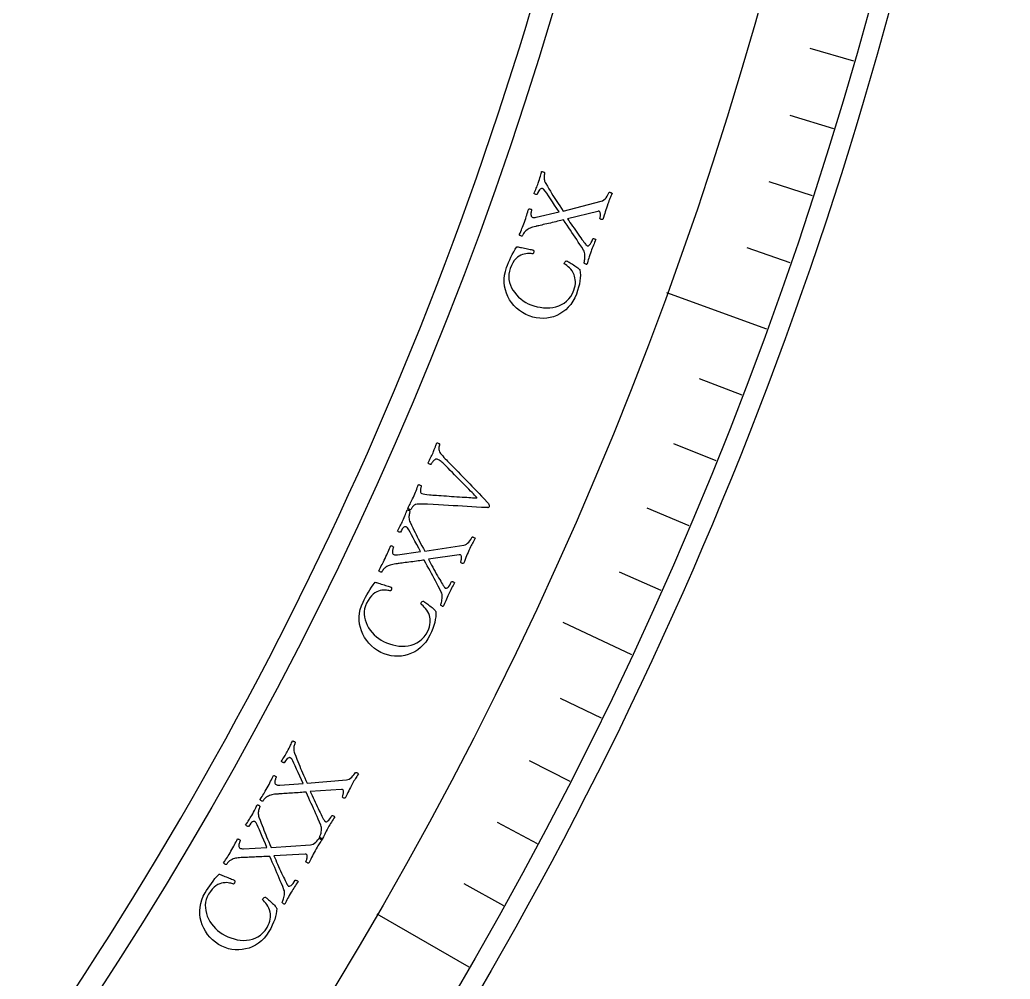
# Model space of a CAD drawing. Header units: millimetres. Extents: x -76 to 76, y -76 to 98.
# Drawn here: x 57.07 to 75.61, y -38.03 to -20.07 of the extents above; entities that cross this region are included whole.
import ezdxf

# ---------------------------------------------------------------- set-up
doc = ezdxf.new("R2010")
doc.units = ezdxf.units.MM
for name, color, linetype in [('CUT_INNER', 6, 'Continuous'), ('CUT_OUTER', 1, 'Continuous'), ('ENGRAVE', 7, 'Continuous'), ('ENGRAVE_FINE', 8, 'Continuous'), ('TEXT', 5, 'Continuous')]:
    doc.layers.add(name, color=color, linetype=linetype)

msp = doc.modelspace()

# ---------------------------------------------------------------- linework, layer by layer
at = {"layer": 'CUT_INNER'}
msp.add_lwpolyline([(58.0564, -38.2788), (58.2901, -37.9219), (58.5217, -37.5635), (58.7511, -37.2037), (58.9783, -36.8425), (59.2032, -36.48), (59.426, -36.116), (59.6464, -35.7507), (59.8647, -35.384), (60.0807, -35.0161), (60.2944, -34.6468), (60.5058, -34.2761), (60.715, -33.9042), (60.9219, -33.5311), (61.1265, -33.1566), (61.3288, -32.7809), (61.5288, -32.404), (61.7265, -32.0259), (61.9218, -31.6465), (62.1148, -31.266), (62.3055, -30.8843), (62.4938, -30.5014), (62.6798, -30.1173), (62.8634, -29.7322), (63.0447, -29.3459), (63.2235, -28.9585), (63.4, -28.57), (63.5741, -28.1805), (63.7459, -27.7899), (63.9152, -27.3982), (64.0821, -27.0055), (64.2466, -26.6118), (64.4087, -26.2171), (64.5683, -25.8214), (64.7255, -25.4247), (64.8803, -25.0271), (65.0327, -24.6285), (65.1826, -24.229), (65.33, -23.8286), (65.475, -23.4273), (65.6175, -23.0251), (65.7575, -22.6221), (65.8951, -22.2182), (66.0302, -21.8134), (66.1628, -21.4079), (66.2929, -21.0015), (66.4205, -20.5943), (66.5456, -20.1864), (66.6682, -19.7777)], dxfattribs=at)
at = {"layer": 'CUT_OUTER'}
msp.add_lwpolyline([(73.37, -19.8204), (73.247, -20.2702), (73.1212, -20.7192), (72.9927, -21.1675), (72.8615, -21.615), (72.7275, -22.0616), (72.5907, -22.5075), (72.4513, -22.9525), (72.3091, -23.3966), (72.1641, -23.8398), (72.0165, -24.2822), (71.8662, -24.7236), (71.7131, -25.1641), (71.5573, -25.6036), (71.3989, -26.0422), (71.2378, -26.4798), (71.0739, -26.9164), (70.9075, -27.352), (70.7383, -27.7866), (70.5665, -28.2201), (70.392, -28.6526), (70.2148, -29.0839), (70.0351, -29.5142), (69.8527, -29.9434), (69.6676, -30.3714), (69.4799, -30.7983), (69.2897, -31.2241), (69.0968, -31.6486), (68.9013, -32.072), (68.7032, -32.4942), (68.5025, -32.9151), (68.2993, -33.3348), (68.0934, -33.7533), (67.885, -34.1705), (67.6741, -34.5864), (67.4606, -35.0009), (67.2446, -35.4142), (67.026, -35.8262), (66.8049, -36.2367), (66.5813, -36.646), (66.3552, -37.0538), (66.1266, -37.4603), (65.8955, -37.8653), (65.6619, -38.2689)], dxfattribs=at)
at = {"layer": 'ENGRAVE'}
for points in [[(71.0524, -25.861), (69.1827, -25.1805)], [(68.5281, -31.9552), (67.2401, -31.3546)], [(65.4823, -37.8062), (63.7591, -36.8114)]]:
    msp.add_lwpolyline(points, dxfattribs=at)
for radius in [75.6124, 73.6227, 69.9276]:
    msp.add_circle((0, 0), radius, dxfattribs=at)
at = {"layer": 'ENGRAVE_FINE'}
for points in [[(72.6833, -20.8416), (71.8636, -20.6066)], [(72.3085, -22.1069), (71.493, -21.8576)], [(71.9117, -23.3655), (71.1007, -23.102)], [(71.4929, -24.617), (70.6867, -24.3394)], [(70.5903, -27.0971), (69.7942, -26.7915)], [(70.1066, -28.3249), (69.316, -28.0055)], [(69.6016, -29.5441), (68.8166, -29.2109)], [(69.0754, -30.7543), (68.2964, -30.4075)], [(67.96, -33.1463), (67.1936, -32.7725)], [(67.3711, -34.3273), (66.6114, -33.9402)], [(66.7618, -35.4979), (66.0089, -35.0975)], [(66.1321, -36.6576), (65.3863, -36.2442)]]:
    msp.add_lwpolyline(points, dxfattribs=at)
at = {"layer": 'TEXT'}
for points in [[(66.5155, -23.8549), (66.5278, -23.82), (66.5392, -23.7865), (66.5496, -23.7543), (66.5591, -23.7235), (66.5682, -23.6935), (66.5773, -23.6638), (66.5864, -23.6343), (66.5955, -23.6052), (66.6012, -23.6052), (66.6086, -23.6065), (66.6179, -23.6089), (66.629, -23.6126), (66.6393, -23.6168), (66.6463, -23.6209), (66.65, -23.625), (66.6502, -23.629), (66.6478, -23.6369), (66.6453, -23.6468), (66.6429, -23.6586), (66.6405, -23.6723), (66.6387, -23.687), (66.638, -23.7015), (66.6385, -23.7159), (66.6402, -23.7301), (66.6439, -23.7431), (66.6502, -23.7537), (66.6592, -23.762), (66.6708, -23.7678), (66.6832, -23.7705), (66.6985, -23.7709), (66.7165, -23.769), (66.7374, -23.7647), (67.1655, -23.6637), (67.1225, -23.5999), (67.0808, -23.5377), (67.0405, -23.4772), (67.0015, -23.4184), (66.9652, -23.3642), (66.9326, -23.3174), (66.904, -23.2782), (66.8791, -23.2465), (66.875, -23.2421), (66.8707, -23.2383), (66.8662, -23.2351), (66.8615, -23.2326), (66.8571, -23.2306), (66.8537, -23.2291), (66.8512, -23.228), (66.8498, -23.2274), (66.842, -23.2264), (66.8326, -23.2281), (66.8218, -23.2327), (66.8094, -23.24), (66.7961, -23.2528), (66.7825, -23.2735), (66.7687, -23.3021), (66.7547, -23.3388), (66.7514, -23.3406), (66.7458, -23.3409), (66.7377, -23.3397), (66.7272, -23.3369), (66.7164, -23.3334), (66.7074, -23.3298), (66.7003, -23.3261), (66.6951, -23.3224), (66.7068, -23.2952), (66.7178, -23.2695), (66.7281, -23.2454), (66.7377, -23.2229), (66.7469, -23.2005), (66.7562, -23.1769), (66.7655, -23.152), (66.7747, -23.1259), (66.787, -23.0896), (66.7977, -23.0562), (66.8069, -23.0255), (66.8145, -22.9976), (66.8211, -22.9723), (66.8272, -22.9493), (66.8327, -22.9287), (66.8378, -22.9103), (66.8432, -22.9101), (66.8499, -22.9109), (66.8581, -22.9125), (66.8676, -22.915), (66.877, -22.9184), (66.8846, -22.9228), (66.8905, -22.928), (66.8947, -22.9343), (66.8932, -22.9398), (66.8913, -22.9483), (66.8891, -22.96), (66.8865, -22.9747), (66.8843, -22.9916), (66.8834, -23.0097), (66.8838, -23.0291), (66.8854, -23.0498), (66.8888, -23.071), (66.8946, -23.0921), (66.9029, -23.1131), (66.9136, -23.134), (66.945, -23.1846), (66.9742, -23.232), (67.0011, -23.2759), (67.0258, -23.3165), (67.0496, -23.3552), (67.0738, -23.3937), (67.0983, -23.4319), (67.1232, -23.4698), (67.1494, -23.5094), (67.1782, -23.5523), (67.2094, -23.5986), (67.243, -23.6484), (67.9553, -23.4647), (67.9804, -23.4555), (68.0038, -23.4414), (68.0255, -23.4225), (68.0454, -23.3987), (68.0632, -23.3728), (68.0783, -23.3474), (68.0906, -23.3224), (68.1003, -23.2979), (68.106, -23.297), (68.1133, -23.2976), (68.122, -23.2996), (68.1322, -23.3032), (68.1419, -23.3071), (68.1493, -23.3104), (68.1544, -23.3131), (68.1573, -23.3151), (68.1456, -23.3428), (68.1348, -23.3684), (68.1248, -23.3921), (68.1156, -23.4138), (68.1066, -23.4357), (68.0971, -23.46), (68.0873, -23.4867), (68.077, -23.5158), (68.0634, -23.556), (68.051, -23.5936), (68.0398, -23.6287), (68.03, -23.6613), (68.0204, -23.6939), (68.01, -23.7292), (67.9987, -23.7673), (67.9867, -23.808), (67.9804, -23.8098), (67.9725, -23.8098), (67.963, -23.8082), (67.9517, -23.8048), (67.9414, -23.8006), (67.9344, -23.7965), (67.9308, -23.7924), (67.9305, -23.7883), (67.9326, -23.7812), (67.9346, -23.7719), (67.9364, -23.7605), (67.9382, -23.7469), (67.9395, -23.7323), (67.9397, -23.7177), (67.9389, -23.7033), (67.9371, -23.6888), (67.934, -23.6759), (67.9291, -23.6657), (67.9226, -23.6584), (67.9144, -23.6538), (67.9122, -23.6532), (67.9094, -23.6529), (67.9061, -23.6528), (67.9023, -23.653), (67.8985, -23.6534), (67.8949, -23.6541), (67.8917, -23.655), (67.8888, -23.6562), (67.3227, -23.7932), (67.3446, -23.8262), (67.3678, -23.8606), (67.3924, -23.8966), (67.4183, -23.9339), (67.4446, -23.9718), (67.4707, -24.0092), (67.4966, -24.0461), (67.5222, -24.0826), (67.5469, -24.1175), (67.5703, -24.15), (67.5923, -24.1801), (67.6129, -24.2077), (67.6313, -24.232), (67.6467, -24.2521), (67.659, -24.268), (67.6684, -24.2797), (67.6702, -24.2816), (67.6725, -24.284), (67.6751, -24.2868), (67.6782, -24.29), (67.6817, -24.2932), (67.6856, -24.2961), (67.69, -24.2985), (67.6948, -24.3005), (67.7044, -24.3015), (67.7151, -24.2981), (67.727, -24.2904), (67.74, -24.2782), (67.7538, -24.2604), (67.7679, -24.236), (67.7822, -24.2048), (67.7967, -24.1669), (67.8026, -24.1659), (67.81, -24.1662), (67.8189, -24.1678), (67.8293, -24.1706), (67.8392, -24.1739), (67.8467, -24.1771), (67.8517, -24.18), (67.8542, -24.1829), (67.8426, -24.2095), (67.8309, -24.2364), (67.8193, -24.2636), (67.8077, -24.2911), (67.7963, -24.3186), (67.7854, -24.3461), (67.7749, -24.3734), (67.7649, -24.4006), (67.7519, -24.4375), (67.7401, -24.4717), (67.7298, -24.5034), (67.7208, -24.5323), (67.7124, -24.5603), (67.704, -24.5888), (67.6955, -24.6178), (67.6869, -24.6474), (67.6806, -24.6469), (67.6733, -24.645), (67.665, -24.6418), (67.6556, -24.6371), (67.6467, -24.6322), (67.6398, -24.6283), (67.6351, -24.6252), (67.6324, -24.623), (67.6342, -24.6168), (67.6366, -24.6061), (67.6396, -24.5909), (67.6433, -24.5713), (67.6467, -24.5488), (67.6488, -24.525), (67.6497, -24.4999), (67.6494, -24.4736), (67.647, -24.4475), (67.6418, -24.4234), (67.6337, -24.4013), (67.6228, -24.3812), (67.5889, -24.328), (67.5563, -24.2774), (67.525, -24.2292), (67.4951, -24.1836), (67.4657, -24.1393), (67.4362, -24.0951), (67.4064, -24.0509), (67.3765, -24.007), (67.3459, -23.9621), (67.3141, -23.9152), (67.2811, -23.8665), (67.247, -23.8159), (67.2237, -23.8209), (67.1978, -23.8268), (67.1691, -23.8335), (67.1377, -23.8411), (67.1046, -23.8491), (67.0708, -23.8571), (67.0363, -23.8652), (67.0011, -23.8732), (66.9661, -23.8812), (66.9323, -23.889), (66.8996, -23.8966), (66.8682, -23.9041), (66.8387, -23.9112), (66.812, -23.9176), (66.7881, -23.9233), (66.7669, -23.9283), (66.7497, -23.9324), (66.7373, -23.9353), (66.7299, -23.937), (66.7275, -23.9376), (66.6972, -23.9444), (66.6699, -23.9518), (66.6454, -23.9599), (66.6238, -23.9685), (66.6038, -23.9782), (66.584, -23.9896), (66.5645, -24.0026), (66.5452, -24.0172), (66.533, -24.0278), (66.5216, -24.0396), (66.511, -24.0527), (66.5012, -24.0671), (66.4926, -24.0814), (66.4855, -24.0941), (66.48, -24.1052), (66.476, -24.1149), (66.4732, -24.1178), (66.4678, -24.1186), (66.4598, -24.1174), (66.4491, -24.1141), (66.4383, -24.1096), (66.4299, -24.1049), (66.4238, -24.0999), (66.42, -24.0946), (66.4335, -24.0608), (66.4461, -24.0296), (66.4579, -24.0011), (66.4689, -23.9751), (66.4797, -23.9492), (66.4911, -23.9205), (66.5031, -23.889), (66.5155, -23.8549)], [(66.1827, -24.7087), (66.201, -24.6612), (66.2206, -24.6129), (66.2417, -24.5639), (66.2641, -24.5141), (66.2882, -24.4642), (66.3144, -24.4146), (66.3427, -24.3653), (66.3731, -24.3163), (66.3758, -24.3168), (66.384, -24.3183), (66.3976, -24.3209), (66.4166, -24.3244), (66.4392, -24.3287), (66.4636, -24.3335), (66.4898, -24.3389), (66.5178, -24.3447), (66.546, -24.3506), (66.573, -24.3562), (66.5987, -24.3615), (66.623, -24.3664), (66.6443, -24.3707), (66.6606, -24.3743), (66.672, -24.377), (66.6785, -24.3788), (66.6824, -24.3803), (66.6857, -24.3837), (66.6883, -24.3891), (66.6901, -24.3965), (66.691, -24.4049), (66.6908, -24.4131), (66.6896, -24.4212), (66.6872, -24.4291), (66.6844, -24.4357), (66.681, -24.4415), (66.677, -24.4465), (66.6725, -24.4507), (66.6591, -24.4488), (66.6421, -24.4471), (66.6217, -24.4457), (66.5978, -24.4446), (66.5713, -24.445), (66.5433, -24.4481), (66.5136, -24.454), (66.4824, -24.4627), (66.4505, -24.4752), (66.419, -24.4928), (66.3876, -24.5153), (66.3566, -24.5428), (66.3267, -24.5765), (66.2991, -24.6177), (66.2735, -24.6664), (66.2501, -24.7226), (66.2338, -24.7756), (66.2244, -24.8284), (66.222, -24.881), (66.2267, -24.9335), (66.2374, -24.9852), (66.2535, -25.0354), (66.275, -25.0842), (66.3018, -25.1316), (66.3331, -25.1768), (66.368, -25.2192), (66.4065, -25.2588), (66.4487, -25.2955), (66.4935, -25.3289), (66.54, -25.3583), (66.5881, -25.3836), (66.6379, -25.4049), (66.695, -25.4245), (66.753, -25.44), (66.8121, -25.4515), (66.8721, -25.459), (66.932, -25.4619), (66.9908, -25.4598), (67.0486, -25.4527), (67.1053, -25.4407), (67.1599, -25.4232), (67.2116, -25.4), (67.2602, -25.3711), (67.3059, -25.3365), (67.3476, -25.2956), (67.3842, -25.2481), (67.4158, -25.194), (67.4422, -25.1333), (67.4566, -25.0893), (67.4662, -25.0474), (67.4711, -25.0076), (67.4712, -24.9698), (67.4678, -24.9342), (67.4621, -24.9008), (67.4542, -24.8695), (67.4442, -24.8404), (67.4274, -24.8036), (67.4077, -24.7702), (67.385, -24.7403), (67.3593, -24.7139), (67.3328, -24.6906), (67.3075, -24.67), (67.2835, -24.6521), (67.2607, -24.637), (67.2663, -24.6202), (67.2746, -24.6053), (67.2856, -24.5922), (67.2993, -24.5809), (67.3079, -24.5846), (67.3197, -24.5903), (67.3346, -24.5983), (67.3527, -24.6083), (67.3727, -24.6198), (67.3935, -24.6321), (67.4151, -24.6449), (67.4373, -24.6585), (67.4592, -24.6724), (67.4796, -24.6859), (67.4986, -24.6993), (67.5161, -24.7123), (67.5312, -24.7245), (67.5428, -24.7352), (67.5511, -24.7443), (67.5559, -24.7519), (67.5613, -24.8009), (67.5629, -24.8517), (67.5607, -24.9043), (67.5546, -24.9586), (67.5445, -25.0153), (67.5301, -25.0754), (67.5112, -25.1386), (67.488, -25.2051), (67.4584, -25.2745), (67.4236, -25.3385), (67.3834, -25.397), (67.338, -25.4501), (67.2884, -25.4975), (67.2357, -25.5389), (67.1797, -25.5743), (67.1206, -25.6038), (67.0592, -25.6271), (66.9965, -25.6441), (66.9324, -25.6549), (66.8671, -25.6595), (66.8013, -25.6576), (66.7359, -25.6492), (66.6708, -25.6342), (66.6062, -25.6126), (66.5399, -25.5837), (66.4781, -25.5495), (66.4207, -25.5102), (66.3678, -25.4656), (66.3196, -25.4167), (66.2765, -25.3643), (66.2387, -25.3085), (66.2059, -25.2492), (66.179, -25.1872), (66.1587, -25.1231), (66.1449, -25.0569), (66.1377, -24.9886), (66.1376, -24.9191), (66.1451, -24.8493), (66.1601, -24.7792), (66.1827, -24.7087)], [(64.4366, -29.0051), (64.4501, -28.9746), (64.463, -28.9445), (64.4753, -28.9147), (64.487, -28.8852), (64.4984, -28.856), (64.5098, -28.827), (64.5212, -28.7984), (64.5326, -28.7701), (64.5381, -28.7706), (64.5452, -28.7725), (64.5538, -28.7759), (64.5639, -28.7806), (64.5735, -28.7858), (64.5802, -28.7904), (64.5841, -28.7946), (64.5852, -28.7981), (64.5833, -28.8034), (64.5808, -28.8114), (64.5778, -28.8222), (64.5743, -28.8357), (64.571, -28.8508), (64.569, -28.8658), (64.568, -28.881), (64.5682, -28.8962), (64.5705, -28.9104), (64.5761, -28.9222), (64.5848, -28.9317), (64.5968, -28.939), (64.6174, -28.9456), (64.6482, -28.9516), (64.6891, -28.957), (64.7403, -28.9617), (64.7671, -28.9637), (64.7981, -28.966), (64.8331, -28.9684), (64.8723, -28.9711), (64.9146, -28.9741), (64.9589, -28.9772), (65.0054, -28.9805), (65.0539, -28.984), (65.1035, -28.9875), (65.1532, -28.9909), (65.203, -28.9941), (65.2528, -28.9972), (65.3016, -29.0002), (65.3484, -29.0031), (65.3932, -29.006), (65.436, -29.0089), (65.4758, -29.0116), (65.5118, -29.014), (65.5441, -29.0162), (65.5725, -29.0182), (65.596, -29.0198), (65.6134, -29.0209), (65.6248, -29.0215), (65.6302, -29.0216), (65.6249, -29.0156), (65.6152, -29.0051), (65.6009, -28.9899), (65.5821, -28.9701), (65.5596, -28.9466), (65.5342, -28.9202), (65.5058, -28.8909), (65.4744, -28.8587), (65.4408, -28.8242), (65.4054, -28.788), (65.3683, -28.7501), (65.3295, -28.7104), (65.2897, -28.6697), (65.2496, -28.6288), (65.2091, -28.5876), (65.1683, -28.5461), (65.128, -28.5052), (65.0888, -28.4656), (65.0507, -28.4272), (65.0139, -28.39), (64.9999, -28.3762), (64.9853, -28.3626), (64.9699, -28.3493), (64.9539, -28.3363), (64.9379, -28.3243), (64.9229, -28.3142), (64.9089, -28.3059), (64.8957, -28.2994), (64.8804, -28.2947), (64.8656, -28.2941), (64.8514, -28.2975), (64.8376, -28.305), (64.8247, -28.3151), (64.8127, -28.3262), (64.8018, -28.3383), (64.7918, -28.3514), (64.7833, -28.3641), (64.7764, -28.3748), (64.7713, -28.3835), (64.7679, -28.3902), (64.7633, -28.3922), (64.7568, -28.3922), (64.7485, -28.3903), (64.7382, -28.3864), (64.7282, -28.3814), (64.7203, -28.3762), (64.7148, -28.3709), (64.7114, -28.3655), (64.7237, -28.3404), (64.7357, -28.316), (64.7475, -28.2924), (64.7592, -28.2696), (64.7707, -28.2468), (64.7821, -28.223), (64.7935, -28.1984), (64.8048, -28.1729), (64.8138, -28.1519), (64.8218, -28.1331), (64.8286, -28.1166), (64.8343, -28.1022), (64.8393, -28.0891), (64.8442, -28.076), (64.8489, -28.063), (64.8534, -28.05), (64.8582, -28.0363), (64.8636, -28.0212), (64.8695, -28.0047), (64.8761, -27.9867), (64.8817, -27.9873), (64.8889, -27.9894), (64.8977, -27.993), (64.9082, -27.9983), (64.918, -28.0038), (64.9247, -28.0082), (64.9284, -28.0117), (64.9291, -28.0141), (64.9264, -28.022), (64.9234, -28.0342), (64.9199, -28.0506), (64.916, -28.0713), (64.9136, -28.0937), (64.9145, -28.115), (64.9187, -28.1353), (64.9262, -28.1547), (64.9344, -28.1693), (64.9471, -28.1875), (64.9641, -28.2091), (64.9855, -28.2343), (65.0091, -28.2606), (65.0323, -28.2859), (65.0554, -28.31), (65.0782, -28.3331), (65.131, -28.3864), (65.1816, -28.4376), (65.2299, -28.4866), (65.276, -28.5333), (65.3206, -28.5786), (65.3643, -28.6233), (65.4071, -28.6673), (65.4489, -28.7107), (65.4908, -28.7542), (65.5334, -28.7985), (65.5769, -28.8437), (65.6211, -28.8896), (65.6668, -28.9374), (65.7148, -28.9879), (65.765, -29.0413), (65.8175, -29.0974), (65.831, -29.1129), (65.8414, -29.1275), (65.8487, -29.1412), (65.8529, -29.154), (65.8547, -29.1659), (65.8548, -29.1773), (65.8531, -29.188), (65.8496, -29.1981), (65.8476, -29.2006), (65.8441, -29.2021), (65.8391, -29.2026), (65.8327, -29.2023), (65.8259, -29.2016), (65.82, -29.2013), (65.8149, -29.2014), (65.8107, -29.2019), (65.7136, -29.1966), (65.6197, -29.1914), (65.5291, -29.1863), (65.4419, -29.1813), (65.3559, -29.1762), (65.2692, -29.1711), (65.1819, -29.1658), (65.0938, -29.1605), (65.003, -29.1551), (64.9076, -29.1496), (64.8075, -29.1442), (64.7028, -29.1387), (64.6707, -29.1369), (64.6401, -29.1356), (64.611, -29.1348), (64.5834, -29.1346), (64.557, -29.1351), (64.5312, -29.1366), (64.5061, -29.1392), (64.4817, -29.1428), (64.4718, -29.1452), (64.4617, -29.1499), (64.4514, -29.1567), (64.441, -29.1659), (64.4309, -29.1762), (64.4216, -29.1867), (64.4131, -29.1975), (64.4054, -29.2085), (64.3986, -29.2189), (64.393, -29.2279), (64.3886, -29.2357), (64.3854, -29.2421), (64.3834, -29.2421), (64.3783, -29.2405), (64.3699, -29.2372), (64.3585, -29.2321), (64.347, -29.2267), (64.3386, -29.2225), (64.3334, -29.2194), (64.3313, -29.2174), (64.3464, -29.1868), (64.3604, -29.159), (64.3733, -29.134), (64.385, -29.1117), (64.3966, -29.0894), (64.4091, -29.0642), (64.4224, -29.0361), (64.4366, -29.0051)], [(63.9074, -30.1533), (63.9229, -30.1198), (63.9375, -30.0875), (63.951, -30.0565), (63.9634, -30.0267), (63.9753, -29.9977), (63.9872, -29.969), (63.9991, -29.9406), (64.0111, -29.9125), (64.0166, -29.913), (64.0239, -29.915), (64.0329, -29.9183), (64.0436, -29.9231), (64.0535, -29.9283), (64.0601, -29.9331), (64.0633, -29.9375), (64.0632, -29.9415), (64.06, -29.9491), (64.0566, -29.9587), (64.0531, -29.9702), (64.0493, -29.9836), (64.0461, -29.998), (64.0441, -30.0124), (64.0432, -30.0268), (64.0435, -30.0412), (64.0459, -30.0544), (64.0511, -30.0656), (64.0593, -30.0746), (64.0703, -30.0816), (64.0824, -30.0855), (64.0975, -30.0874), (64.1157, -30.0872), (64.1368, -30.0849), (64.5727, -30.0257), (64.536, -29.958), (64.5006, -29.8921), (64.4663, -29.828), (64.4332, -29.7657), (64.4022, -29.7082), (64.3743, -29.6586), (64.3495, -29.6168), (64.3279, -29.5828), (64.3242, -29.578), (64.3203, -29.5738), (64.3161, -29.5702), (64.3116, -29.5672), (64.3075, -29.5648), (64.3042, -29.563), (64.3019, -29.5617), (64.3005, -29.561), (64.2928, -29.5592), (64.2834, -29.56), (64.2721, -29.5635), (64.2591, -29.5696), (64.2446, -29.581), (64.2291, -29.6003), (64.2126, -29.6275), (64.1951, -29.6626), (64.1917, -29.6642), (64.186, -29.6639), (64.1781, -29.6619), (64.1679, -29.6581), (64.1575, -29.6536), (64.149, -29.6491), (64.1423, -29.6448), (64.1374, -29.6406), (64.1517, -29.6146), (64.1651, -29.5901), (64.1776, -29.5671), (64.1894, -29.5456), (64.2007, -29.5243), (64.2122, -29.5016), (64.2239, -29.4778), (64.2356, -29.4527), (64.2513, -29.4178), (64.2652, -29.3855), (64.2773, -29.3559), (64.2876, -29.3289), (64.2966, -29.3043), (64.3048, -29.282), (64.3123, -29.262), (64.3191, -29.2442), (64.3245, -29.2445), (64.3312, -29.2459), (64.3391, -29.2483), (64.3484, -29.2517), (64.3574, -29.256), (64.3645, -29.2611), (64.3699, -29.2669), (64.3735, -29.2735), (64.3714, -29.2788), (64.3687, -29.2872), (64.3654, -29.2986), (64.3614, -29.3129), (64.3576, -29.3295), (64.355, -29.3475), (64.3534, -29.3668), (64.353, -29.3876), (64.3544, -29.409), (64.3582, -29.4306), (64.3644, -29.4523), (64.3731, -29.4741), (64.3994, -29.5276), (64.4239, -29.5775), (64.4465, -29.6238), (64.4672, -29.6665), (64.4871, -29.7074), (64.5074, -29.748), (64.5282, -29.7884), (64.5493, -29.8286), (64.5716, -29.8705), (64.5961, -29.916), (64.6227, -29.9651), (64.6513, -30.0179), (65.378, -29.9037), (65.4039, -29.8969), (65.4285, -29.8852), (65.4519, -29.8684), (65.4741, -29.8467), (65.4943, -29.8226), (65.5117, -29.7987), (65.5264, -29.7751), (65.5384, -29.7516), (65.5442, -29.7513), (65.5514, -29.7525), (65.5598, -29.7554), (65.5696, -29.7599), (65.5789, -29.7648), (65.586, -29.7688), (65.5908, -29.772), (65.5935, -29.7743), (65.5792, -29.8007), (65.566, -29.8252), (65.5537, -29.8478), (65.5424, -29.8685), (65.5314, -29.8894), (65.5196, -29.9127), (65.5073, -29.9383), (65.4943, -29.9663), (65.4768, -30.0049), (65.4608, -30.0412), (65.4464, -30.075), (65.4334, -30.1065), (65.4207, -30.1381), (65.4069, -30.1723), (65.3921, -30.209), (65.3762, -30.2484), (65.3698, -30.2495), (65.3619, -30.2488), (65.3525, -30.2463), (65.3417, -30.2419), (65.3318, -30.2367), (65.3252, -30.2319), (65.322, -30.2275), (65.3222, -30.2234), (65.3249, -30.2165), (65.3278, -30.2075), (65.3307, -30.1963), (65.3338, -30.1829), (65.3365, -30.1685), (65.3381, -30.154), (65.3387, -30.1395), (65.3383, -30.125), (65.3364, -30.1118), (65.3326, -30.1012), (65.3268, -30.0933), (65.3191, -30.088), (65.3169, -30.0872), (65.3142, -30.0866), (65.3109, -30.0862), (65.3072, -30.086), (65.3033, -30.086), (65.2997, -30.0864), (65.2964, -30.087), (65.2934, -30.0879), (64.7167, -30.1697), (64.7353, -30.2046), (64.7552, -30.2412), (64.7761, -30.2793), (64.7983, -30.319), (64.8208, -30.3592), (64.8432, -30.399), (64.8654, -30.4382), (64.8874, -30.4769), (64.9086, -30.5141), (64.9288, -30.5487), (64.9478, -30.5808), (64.9656, -30.6102), (64.9816, -30.6361), (64.9949, -30.6576), (65.0057, -30.6746), (65.0139, -30.6872), (65.0155, -30.6893), (65.0176, -30.6919), (65.0199, -30.6949), (65.0227, -30.6984), (65.0259, -30.702), (65.0295, -30.7052), (65.0336, -30.708), (65.0382, -30.7105), (65.0476, -30.7124), (65.0586, -30.7101), (65.0712, -30.7035), (65.0854, -30.6926), (65.1008, -30.6763), (65.1171, -30.6533), (65.1344, -30.6236), (65.1525, -30.5873), (65.1584, -30.5869), (65.1658, -30.5879), (65.1745, -30.5903), (65.1846, -30.5941), (65.1942, -30.5984), (65.2013, -30.6022), (65.206, -30.6057), (65.2082, -30.6087), (65.194, -30.6341), (65.1798, -30.6598), (65.1657, -30.6857), (65.1515, -30.7119), (65.1375, -30.7383), (65.124, -30.7646), (65.1109, -30.7908), (65.0984, -30.8169), (65.0818, -30.8523), (65.0668, -30.8853), (65.0534, -30.9158), (65.0417, -30.9437), (65.0307, -30.9707), (65.0195, -30.9983), (65.0083, -31.0264), (64.9969, -31.055), (64.9907, -31.0539), (64.9836, -31.0513), (64.9756, -31.0473), (64.9667, -31.0417), (64.9583, -31.036), (64.9519, -31.0314), (64.9475, -31.0279), (64.945, -31.0255), (64.9474, -31.0194), (64.9508, -31.009), (64.9553, -30.9942), (64.9609, -30.975), (64.9664, -30.953), (64.9708, -30.9295), (64.9741, -30.9046), (64.9763, -30.8783), (64.9764, -30.8522), (64.9736, -30.8277), (64.9677, -30.8049), (64.9588, -30.7838), (64.9301, -30.7276), (64.9026, -30.6741), (64.8761, -30.6232), (64.8507, -30.5749), (64.8257, -30.5279), (64.8006, -30.4811), (64.7752, -30.4343), (64.7497, -30.3876), (64.7235, -30.34), (64.6964, -30.2903), (64.6683, -30.2386), (64.6392, -30.185), (64.6155, -30.1877), (64.5891, -30.1911), (64.5599, -30.195), (64.528, -30.1995), (64.4943, -30.2043), (64.4598, -30.209), (64.4247, -30.2137), (64.3889, -30.2183), (64.3533, -30.2229), (64.3189, -30.2274), (64.2856, -30.2319), (64.2536, -30.2363), (64.2236, -30.2405), (64.1964, -30.2443), (64.172, -30.2476), (64.1505, -30.2506), (64.1329, -30.253), (64.1204, -30.2547), (64.1129, -30.2557), (64.1103, -30.2561), (64.0796, -30.2599), (64.0516, -30.2647), (64.0265, -30.2703), (64.0042, -30.2768), (63.9833, -30.2846), (63.9625, -30.294), (63.9418, -30.305), (63.9213, -30.3177), (63.9081, -30.3271), (63.8956, -30.3378), (63.8838, -30.3498), (63.8726, -30.3632), (63.8627, -30.3765), (63.8544, -30.3885), (63.8478, -30.3991), (63.8429, -30.4083), (63.8399, -30.4109), (63.8345, -30.4112), (63.8266, -30.4092), (63.8163, -30.4049), (63.806, -30.3994), (63.798, -30.3939), (63.7924, -30.3883), (63.7892, -30.3827), (63.8058, -30.3503), (63.8214, -30.3205), (63.8359, -30.2933), (63.8493, -30.2685), (63.8626, -30.2437), (63.8767, -30.2162), (63.8916, -30.1861), (63.9074, -30.1533)], [(63.4938, -30.971), (63.5166, -30.9255), (63.5408, -30.8794), (63.5664, -30.8326), (63.5935, -30.7853), (63.6224, -30.7379), (63.6532, -30.691), (63.6862, -30.6447), (63.7212, -30.5989), (63.7238, -30.5996), (63.7318, -30.6019), (63.745, -30.6058), (63.7636, -30.6111), (63.7857, -30.6176), (63.8095, -30.6247), (63.8351, -30.6325), (63.8624, -30.6411), (63.89, -30.6497), (63.9162, -30.6578), (63.9413, -30.6655), (63.9651, -30.6728), (63.9858, -30.6792), (64.0017, -30.6842), (64.0128, -30.688), (64.019, -30.6905), (64.0229, -30.6923), (64.0258, -30.6961), (64.0278, -30.7017), (64.0289, -30.7092), (64.029, -30.7176), (64.028, -30.7258), (64.026, -30.7337), (64.0229, -30.7414), (64.0195, -30.7477), (64.0155, -30.7531), (64.0111, -30.7577), (64.0062, -30.7615), (63.993, -30.7583), (63.9763, -30.755), (63.9561, -30.7516), (63.9324, -30.7482), (63.906, -30.746), (63.8778, -30.7464), (63.8477, -30.7495), (63.8158, -30.7551), (63.7829, -30.7645), (63.7498, -30.7789), (63.7164, -30.7983), (63.6829, -30.8227), (63.6499, -30.8534), (63.6184, -30.8917), (63.5883, -30.9377), (63.5595, -30.9914), (63.5382, -31.0426), (63.5238, -31.0942), (63.5164, -31.1464), (63.5159, -31.1991), (63.5216, -31.2516), (63.5328, -31.3031), (63.5495, -31.3537), (63.5716, -31.4034), (63.5984, -31.4515), (63.6291, -31.497), (63.6636, -31.5401), (63.702, -31.5808), (63.7434, -31.6183), (63.7868, -31.652), (63.8323, -31.6819), (63.8798, -31.7079), (63.9347, -31.7329), (63.991, -31.7539), (64.0487, -31.7711), (64.1077, -31.7843), (64.167, -31.793), (64.2258, -31.7966), (64.284, -31.7951), (64.3415, -31.7885), (64.3976, -31.7764), (64.4512, -31.7583), (64.5025, -31.7342), (64.5513, -31.7041), (64.5968, -31.6675), (64.6378, -31.6238), (64.6744, -31.573), (64.7065, -31.5151), (64.7251, -31.4727), (64.7387, -31.4319), (64.7474, -31.3927), (64.7511, -31.3551), (64.7511, -31.3194), (64.7488, -31.2855), (64.7439, -31.2537), (64.7367, -31.2237), (64.7236, -31.1855), (64.7072, -31.1504), (64.6874, -31.1184), (64.6644, -31.0896), (64.6403, -31.0638), (64.6171, -31.0409), (64.5949, -31.0208), (64.5737, -31.0036), (64.5809, -30.9874), (64.5906, -30.9733), (64.6028, -30.9614), (64.6176, -30.9515), (64.6257, -30.9559), (64.6369, -30.9628), (64.651, -30.9721), (64.668, -30.9839), (64.6869, -30.9973), (64.7064, -31.0115), (64.7266, -31.0264), (64.7474, -31.042), (64.7679, -31.0579), (64.7869, -31.0734), (64.8045, -31.0885), (64.8206, -31.1032), (64.8345, -31.1168), (64.845, -31.1285), (64.8524, -31.1384), (64.8565, -31.1464), (64.8571, -31.1957), (64.8538, -31.2464), (64.8465, -31.2985), (64.8353, -31.352), (64.8197, -31.4075), (64.7996, -31.4659), (64.7747, -31.527), (64.7452, -31.591), (64.7091, -31.6572), (64.6682, -31.7175), (64.6226, -31.7719), (64.5723, -31.8203), (64.5184, -31.8627), (64.4619, -31.8988), (64.4027, -31.9287), (64.341, -31.9523), (64.2777, -31.9696), (64.2136, -31.9806), (64.1489, -31.9851), (64.0834, -31.9834), (64.0181, -31.9752), (63.9538, -31.9605), (63.8905, -31.9393), (63.8282, -31.9116), (63.7651, -31.8764), (63.7068, -31.8365), (63.6535, -31.7917), (63.6051, -31.7423), (63.5618, -31.689), (63.524, -31.6327), (63.4917, -31.5735), (63.4648, -31.5113), (63.444, -31.447), (63.43, -31.3812), (63.4227, -31.314), (63.4221, -31.2453), (63.4286, -31.1762), (63.4428, -31.1074), (63.4645, -31.039), (63.4938, -30.971)], [(61.6988, -34.4476), (61.7166, -34.4152), (61.7333, -34.384), (61.7489, -34.354), (61.7633, -34.3251), (61.7772, -34.297), (61.791, -34.2692), (61.8049, -34.2416), (61.8187, -34.2144), (61.8242, -34.2153), (61.8313, -34.2178), (61.8401, -34.2217), (61.8504, -34.2272), (61.86, -34.233), (61.8662, -34.2383), (61.8691, -34.2429), (61.8687, -34.2469), (61.865, -34.2542), (61.861, -34.2636), (61.8566, -34.2748), (61.852, -34.288), (61.8478, -34.3021), (61.8448, -34.3164), (61.8429, -34.3306), (61.8422, -34.345), (61.8437, -34.3584), (61.8482, -34.3699), (61.8557, -34.3795), (61.8662, -34.3871), (61.878, -34.3919), (61.893, -34.3948), (61.9111, -34.3958), (61.9324, -34.395), (62.3713, -34.3657), (62.3393, -34.2956), (62.3084, -34.2275), (62.2786, -34.1612), (62.2498, -34.0967), (62.2228, -34.0373), (62.1984, -33.9859), (62.1766, -33.9425), (62.1573, -33.9071), (62.1539, -33.9021), (62.1503, -33.8976), (62.1464, -33.8938), (62.1421, -33.8905), (62.1381, -33.8878), (62.135, -33.8857), (62.1328, -33.8843), (62.1314, -33.8835), (62.1239, -33.8811), (62.1144, -33.8813), (62.1029, -33.8841), (62.0895, -33.8893), (62.0743, -33.8997), (62.0575, -33.9179), (62.0392, -33.9439), (62.0194, -33.9777), (62.0158, -33.979), (62.0102, -33.9784), (62.0024, -33.9758), (61.9925, -33.9714), (61.9825, -33.9661), (61.9742, -33.961), (61.9678, -33.9563), (61.9633, -33.9518), (61.9793, -33.9268), (61.9943, -33.9033), (62.0084, -33.8812), (62.0216, -33.8606), (62.0344, -33.84), (62.0474, -33.8182), (62.0607, -33.7952), (62.0741, -33.771), (62.0921, -33.7372), (62.1082, -33.706), (62.1223, -33.6772), (62.1344, -33.651), (62.145, -33.6271), (62.1548, -33.6054), (62.1637, -33.586), (62.1716, -33.5687), (62.177, -33.5694), (62.1836, -33.5712), (62.1913, -33.5742), (62.2003, -33.5782), (62.209, -33.5831), (62.2158, -33.5886), (62.2208, -33.5948), (62.2239, -33.6017), (62.2215, -33.6068), (62.2182, -33.615), (62.2141, -33.6261), (62.2091, -33.6402), (62.2042, -33.6565), (62.2004, -33.6742), (62.1975, -33.6934), (62.1957, -33.7141), (62.1956, -33.7356), (62.1979, -33.7574), (62.2026, -33.7794), (62.2098, -33.8018), (62.2324, -33.8569), (62.2534, -33.9084), (62.2728, -33.9561), (62.2905, -34.0002), (62.3076, -34.0423), (62.3251, -34.0842), (62.343, -34.1259), (62.3613, -34.1675), (62.3808, -34.2108), (62.4021, -34.2578), (62.4252, -34.3087), (62.4502, -34.3633), (63.183, -34.299), (63.2093, -34.294), (63.2347, -34.2839), (63.2592, -34.2688), (63.2828, -34.2487), (63.3046, -34.226), (63.3236, -34.2034), (63.3399, -34.1808), (63.3534, -34.1582), (63.3593, -34.1583), (63.3663, -34.16), (63.3746, -34.1635), (63.384, -34.1686), (63.393, -34.1741), (63.3997, -34.1786), (63.4044, -34.1821), (63.4068, -34.1846), (63.3908, -34.2099), (63.3759, -34.2335), (63.3621, -34.2552), (63.3495, -34.2751), (63.337, -34.2952), (63.3237, -34.3176), (63.3096, -34.3423), (63.2947, -34.3694), (63.2747, -34.4067), (63.2563, -34.4418), (63.2395, -34.4746), (63.2245, -34.5051), (63.2096, -34.5357), (63.1936, -34.5689), (63.1762, -34.6046), (63.1576, -34.6427), (63.1512, -34.6435), (63.1434, -34.6422), (63.1342, -34.639), (63.1237, -34.6339), (63.1142, -34.628), (63.108, -34.6228), (63.1051, -34.6182), (63.1055, -34.6141), (63.1087, -34.6074), (63.1122, -34.5986), (63.1159, -34.5876), (63.1199, -34.5745), (63.1235, -34.5603), (63.1261, -34.546), (63.1277, -34.5316), (63.1283, -34.5171), (63.1273, -34.5038), (63.1242, -34.493), (63.119, -34.4846), (63.1117, -34.4788), (63.1096, -34.4779), (63.1069, -34.4771), (63.1037, -34.4765), (63.0999, -34.476), (63.096, -34.4758), (63.0924, -34.4759), (63.0891, -34.4763), (63.0861, -34.477), (62.5051, -34.5192), (62.5213, -34.5553), (62.5386, -34.5931), (62.5569, -34.6326), (62.5763, -34.6737), (62.5961, -34.7154), (62.6157, -34.7566), (62.6351, -34.7972), (62.6544, -34.8374), (62.6731, -34.8759), (62.6908, -34.9118), (62.7075, -34.9451), (62.7233, -34.9757), (62.7375, -35.0026), (62.7494, -35.025), (62.759, -35.0427), (62.7663, -35.0558), (62.7678, -35.058), (62.7696, -35.0607), (62.7718, -35.0639), (62.7743, -35.0676), (62.7772, -35.0714), (62.7806, -35.0748), (62.7845, -35.0779), (62.7889, -35.0807), (62.7982, -35.0832), (62.8093, -35.0817), (62.8223, -35.0759), (62.8372, -35.0661), (62.8537, -35.0508), (62.8716, -35.029), (62.8908, -35.0006), (62.9114, -34.9656), (62.9173, -34.9656), (62.9245, -34.9671), (62.9331, -34.9701), (62.9429, -34.9746), (62.9522, -34.9795), (62.959, -34.9838), (62.9635, -34.9876), (62.9655, -34.9908), (62.9496, -35.0151), (62.9337, -35.0398), (62.9178, -35.0647), (62.9018, -35.0899), (62.8861, -35.1152), (62.8708, -35.1405), (62.856, -35.1657), (62.8417, -35.1909), (62.8227, -35.2252), (62.8055, -35.257), (62.7901, -35.2865), (62.7765, -35.3136), (62.7636, -35.3398), (62.7506, -35.3665), (62.7375, -35.3938), (62.7242, -35.4216), (62.7181, -35.42), (62.7112, -35.417), (62.7035, -35.4124), (62.695, -35.4063), (62.687, -35.4), (62.6809, -35.395), (62.6767, -35.3912), (62.6744, -35.3886), (62.6772, -35.3827), (62.6814, -35.3725), (62.6868, -35.3581), (62.6937, -35.3393), (62.7007, -35.3177), (62.7067, -35.2946), (62.7117, -35.27), (62.7157, -35.2439), (62.7176, -35.2178), (62.7164, -35.1932), (62.7121, -35.1701), (62.7047, -35.1484), (62.6799, -35.0904), (62.6561, -35.0351), (62.6331, -34.9825), (62.6111, -34.9326), (62.5894, -34.884), (62.5675, -34.8356), (62.5454, -34.7872), (62.5231, -34.7389), (62.5003, -34.6896), (62.4766, -34.6382), (62.4521, -34.5847), (62.4267, -34.5291), (62.4029, -34.5303), (62.3763, -34.5318), (62.347, -34.5337), (62.3148, -34.5361), (62.2808, -34.5385), (62.2461, -34.5409), (62.2108, -34.5432), (62.1747, -34.5453), (62.1389, -34.5474), (62.1042, -34.5496), (62.0708, -34.5518), (62.0385, -34.554), (62.0083, -34.5562), (61.9809, -34.5581), (61.9564, -34.5598), (61.9347, -34.5612), (61.917, -34.5624), (61.9044, -34.5633), (61.8968, -34.5638), (61.8943, -34.5639), (61.8633, -34.5657), (61.8351, -34.5685), (61.8096, -34.5724), (61.7869, -34.5774), (61.7655, -34.5837), (61.7442, -34.5917), (61.7228, -34.6013), (61.7014, -34.6125), (61.6876, -34.621), (61.6744, -34.6308), (61.6618, -34.642), (61.6498, -34.6546), (61.6389, -34.6672), (61.6299, -34.6786), (61.6226, -34.6887), (61.6171, -34.6976), (61.6139, -34.7), (61.6084, -34.6999), (61.6007, -34.6974), (61.5907, -34.6923), (61.5808, -34.6862), (61.5732, -34.6801), (61.568, -34.6742), (61.5652, -34.6684), (61.584, -34.6372), (61.6016, -34.6085), (61.6179, -34.5823), (61.633, -34.5585), (61.648, -34.5347), (61.6639, -34.5083), (61.6808, -34.4792), (61.6988, -34.4476)], [(61.0208, -35.6347), (61.0393, -35.6027), (61.0566, -35.5718), (61.0727, -35.5421), (61.0877, -35.5135), (61.1021, -35.4857), (61.1165, -35.4581), (61.1309, -35.4309), (61.1452, -35.4039), (61.1507, -35.4049), (61.1578, -35.4075), (61.1665, -35.4117), (61.1767, -35.4173), (61.1861, -35.4233), (61.1922, -35.4287), (61.1951, -35.4334), (61.1946, -35.4373), (61.1907, -35.4446), (61.1865, -35.4539), (61.182, -35.465), (61.1771, -35.4781), (61.1726, -35.4922), (61.1693, -35.5064), (61.1672, -35.5206), (61.1663, -35.5349), (61.1674, -35.5483), (61.1717, -35.5599), (61.179, -35.5697), (61.1894, -35.5775), (61.2011, -35.5825), (61.216, -35.5857), (61.2341, -35.5871), (61.2554, -35.5867), (61.6948, -35.5658), (61.6642, -35.4952), (61.6346, -35.4264), (61.6061, -35.3596), (61.5785, -35.2946), (61.5527, -35.2346), (61.5293, -35.1828), (61.5083, -35.139), (61.4897, -35.1032), (61.4865, -35.0981), (61.4829, -35.0936), (61.4791, -35.0897), (61.4749, -35.0863), (61.4709, -35.0835), (61.4679, -35.0814), (61.4657, -35.0799), (61.4643, -35.0791), (61.4568, -35.0766), (61.4473, -35.0766), (61.4358, -35.0791), (61.4223, -35.0841), (61.4069, -35.0942), (61.3898, -35.112), (61.371, -35.1377), (61.3504, -35.1711), (61.3469, -35.1723), (61.3413, -35.1716), (61.3336, -35.1689), (61.3237, -35.1643), (61.3138, -35.1588), (61.3057, -35.1536), (61.2994, -35.1487), (61.2949, -35.1441), (61.3114, -35.1195), (61.3269, -35.0963), (61.3414, -35.0745), (61.355, -35.0541), (61.3682, -35.0338), (61.3816, -35.0123), (61.3953, -34.9895), (61.4092, -34.9655), (61.4279, -34.9321), (61.4445, -34.9012), (61.4591, -34.8727), (61.4718, -34.8467), (61.4829, -34.8231), (61.4931, -34.8016), (61.5023, -34.7823), (61.5106, -34.7651), (61.5159, -34.766), (61.5225, -34.7679), (61.5302, -34.771), (61.5391, -34.7752), (61.5477, -34.7803), (61.5544, -34.786), (61.5592, -34.7922), (61.5622, -34.7991), (61.5597, -34.8042), (61.5563, -34.8123), (61.5519, -34.8234), (61.5467, -34.8373), (61.5415, -34.8535), (61.5373, -34.8712), (61.5341, -34.8903), (61.5318, -34.911), (61.5313, -34.9325), (61.5332, -34.9543), (61.5375, -34.9764), (61.5442, -34.9989), (61.5658, -35.0545), (61.5858, -35.1063), (61.6042, -35.1545), (61.6211, -35.1989), (61.6374, -35.2413), (61.6541, -35.2835), (61.6712, -35.3256), (61.6887, -35.3675), (61.7073, -35.4111), (61.7277, -35.4586), (61.7498, -35.5099), (61.7738, -35.565), (62.5076, -35.5149), (62.534, -35.5104), (62.5596, -35.5008), (62.5844, -35.4862), (62.6084, -35.4665), (62.6306, -35.4443), (62.6501, -35.422), (62.6668, -35.3997), (62.6807, -35.3774), (62.6866, -35.3776), (62.6936, -35.3795), (62.7018, -35.3831), (62.7111, -35.3884), (62.72, -35.3941), (62.7267, -35.3987), (62.7312, -35.4023), (62.7336, -35.4048), (62.7171, -35.4298), (62.7018, -35.4531), (62.6876, -35.4745), (62.6746, -35.4942), (62.6617, -35.5141), (62.648, -35.5362), (62.6334, -35.5607), (62.618, -35.5874), (62.5972, -35.6244), (62.5781, -35.6591), (62.5608, -35.6915), (62.5451, -35.7218), (62.5297, -35.7521), (62.513, -35.7849), (62.495, -35.8203), (62.4756, -35.8581), (62.4692, -35.8587), (62.4614, -35.8573), (62.4523, -35.8539), (62.4419, -35.8486), (62.4325, -35.8425), (62.4264, -35.8372), (62.4236, -35.8325), (62.424, -35.8284), (62.4274, -35.8218), (62.431, -35.8131), (62.435, -35.8022), (62.4392, -35.7891), (62.4431, -35.775), (62.446, -35.7607), (62.4479, -35.7464), (62.4488, -35.7319), (62.448, -35.7185), (62.4451, -35.7077), (62.4401, -35.6992), (62.4329, -35.6933), (62.4308, -35.6923), (62.4281, -35.6915), (62.4249, -35.6908), (62.4211, -35.6903), (62.4173, -35.69), (62.4136, -35.69), (62.4103, -35.6903), (62.4073, -35.6909), (61.8256, -35.7219), (61.8411, -35.7584), (61.8577, -35.7965), (61.8752, -35.8363), (61.8938, -35.8778), (61.9128, -35.9199), (61.9316, -35.9614), (61.9502, -36.0024), (61.9687, -36.0429), (61.9866, -36.0818), (62.0037, -36.1181), (62.0198, -36.1516), (62.035, -36.1825), (62.0486, -36.2098), (62.0601, -36.2323), (62.0693, -36.2502), (62.0763, -36.2635), (62.0778, -36.2657), (62.0796, -36.2685), (62.0817, -36.2717), (62.0841, -36.2754), (62.087, -36.2793), (62.0903, -36.2827), (62.0941, -36.2859), (62.0985, -36.2888), (62.1077, -36.2915), (62.1189, -36.2902), (62.132, -36.2847), (62.1471, -36.2751), (62.1639, -36.2602), (62.1821, -36.2387), (62.2019, -36.2107), (62.2232, -36.1761), (62.2291, -36.1762), (62.2363, -36.1779), (62.2448, -36.181), (62.2545, -36.1857), (62.2637, -36.1908), (62.2705, -36.1953), (62.2748, -36.1991), (62.2768, -36.2023), (62.2604, -36.2264), (62.2441, -36.2507), (62.2276, -36.2753), (62.2112, -36.3002), (62.195, -36.3252), (62.1792, -36.3502), (62.1639, -36.3751), (62.1491, -36.4), (62.1295, -36.4339), (62.1117, -36.4654), (62.0957, -36.4946), (62.0816, -36.5215), (62.0682, -36.5474), (62.0547, -36.5739), (62.041, -36.6008), (62.0272, -36.6284), (62.0211, -36.6267), (62.0143, -36.6235), (62.0067, -36.6188), (61.9983, -36.6125), (61.9904, -36.6061), (61.9844, -36.6009), (61.9803, -36.597), (61.9781, -36.5944), (61.981, -36.5886), (61.9853, -36.5785), (61.9911, -36.5642), (61.9983, -36.5456), (62.0057, -36.5241), (62.0122, -36.5011), (62.0176, -36.4766), (62.0221, -36.4506), (62.0246, -36.4246), (62.0238, -36.3999), (62.02, -36.3767), (62.013, -36.3549), (61.9893, -36.2964), (61.9666, -36.2407), (61.9446, -36.1876), (61.9236, -36.1373), (61.9028, -36.0883), (61.8819, -36.0394), (61.8607, -35.9906), (61.8393, -35.9419), (61.8175, -35.8922), (61.7948, -35.8403), (61.7713, -35.7864), (61.747, -35.7303), (61.7233, -35.731), (61.6966, -35.732), (61.6672, -35.7334), (61.635, -35.7351), (61.601, -35.7369), (61.5663, -35.7386), (61.5309, -35.7402), (61.4948, -35.7416), (61.4589, -35.7431), (61.4242, -35.7445), (61.3908, -35.7461), (61.3585, -35.7477), (61.3282, -35.7493), (61.3008, -35.7507), (61.2762, -35.7519), (61.2545, -35.7529), (61.2368, -35.7538), (61.2241, -35.7544), (61.2166, -35.7547), (61.214, -35.7549), (61.183, -35.756), (61.1548, -35.7583), (61.1292, -35.7617), (61.1064, -35.7662), (61.085, -35.7721), (61.0634, -35.7797), (61.0419, -35.7889), (61.0203, -35.7997), (61.0063, -35.8079), (60.9929, -35.8174), (60.9801, -35.8284), (60.9678, -35.8407), (60.9568, -35.8531), (60.9475, -35.8643), (60.94, -35.8743), (60.9343, -35.8831), (60.9311, -35.8854), (60.9256, -35.8853), (60.9179, -35.8826), (60.9081, -35.8774), (60.8983, -35.871), (60.8908, -35.8648), (60.8857, -35.8587), (60.883, -35.8529), (60.9024, -35.8221), (60.9206, -35.7938), (60.9374, -35.7679), (60.9529, -35.7444), (60.9683, -35.7208), (60.9848, -35.6947), (61.0023, -35.666), (61.0208, -35.6347)], [(60.5372, -36.4131), (60.5639, -36.3697), (60.5921, -36.3259), (60.6217, -36.2816), (60.6528, -36.2368), (60.6857, -36.1921), (60.7206, -36.1481), (60.7574, -36.1048), (60.7963, -36.0623), (60.7989, -36.0633), (60.8066, -36.0662), (60.8195, -36.0712), (60.8375, -36.0782), (60.859, -36.0865), (60.8821, -36.0957), (60.9069, -36.1058), (60.9333, -36.1166), (60.96, -36.1277), (60.9855, -36.1381), (61.0097, -36.148), (61.0328, -36.1573), (61.0529, -36.1654), (61.0683, -36.1719), (61.079, -36.1766), (61.085, -36.1796), (61.0887, -36.1818), (61.0912, -36.1858), (61.0928, -36.1916), (61.0932, -36.1992), (61.0926, -36.2075), (61.0909, -36.2156), (61.0882, -36.2233), (61.0844, -36.2307), (61.0804, -36.2366), (61.076, -36.2417), (61.0712, -36.2459), (61.066, -36.2492), (61.0531, -36.2448), (61.0368, -36.2401), (61.017, -36.235), (60.9936, -36.2295), (60.9676, -36.225), (60.9394, -36.223), (60.9092, -36.2234), (60.8769, -36.2262), (60.8433, -36.2327), (60.809, -36.2441), (60.7741, -36.2605), (60.7386, -36.2819), (60.703, -36.3095), (60.6683, -36.345), (60.6342, -36.3882), (60.6009, -36.4392), (60.5752, -36.4883), (60.5563, -36.5384), (60.5443, -36.5898), (60.5392, -36.6422), (60.5404, -36.695), (60.547, -36.7473), (60.5592, -36.7992), (60.5769, -36.8506), (60.5993, -36.9008), (60.6259, -36.9489), (60.6565, -36.9949), (60.6912, -37.0387), (60.7292, -37.0797), (60.7695, -37.1171), (60.8121, -37.1508), (60.8572, -37.1809), (60.9097, -37.2106), (60.964, -37.2365), (61.0199, -37.2586), (61.0775, -37.277), (61.1359, -37.2908), (61.1941, -37.2996), (61.2522, -37.3032), (61.3101, -37.3017), (61.367, -37.2945), (61.422, -37.2812), (61.4752, -37.2617), (61.5265, -37.236), (61.5749, -37.2035), (61.6196, -37.1635), (61.6605, -37.1161), (61.6976, -37.0612), (61.7198, -37.0206), (61.737, -36.9812), (61.749, -36.9429), (61.756, -36.9058), (61.7592, -36.8702), (61.7598, -36.8363), (61.7578, -36.8041), (61.7532, -36.7737), (61.7435, -36.7344), (61.7302, -36.698), (61.7134, -36.6644), (61.693, -36.6337), (61.6712, -36.6059), (61.6501, -36.5811), (61.6298, -36.5591), (61.6102, -36.5401), (61.6187, -36.5246), (61.6296, -36.5114), (61.6428, -36.5006), (61.6584, -36.492), (61.6661, -36.4972), (61.6766, -36.505), (61.6899, -36.5155), (61.7058, -36.5288), (61.7234, -36.5437), (61.7416, -36.5595), (61.7604, -36.5762), (61.7798, -36.5936), (61.7988, -36.6112), (61.8164, -36.6283), (61.8326, -36.6449), (61.8474, -36.6609), (61.86, -36.6757), (61.8695, -36.6883), (61.8759, -36.6988), (61.8793, -36.7071), (61.8756, -36.7563), (61.8678, -36.8065), (61.856, -36.8578), (61.8402, -36.91), (61.8198, -36.964), (61.7946, -37.0204), (61.7645, -37.0791), (61.7295, -37.1402), (61.6877, -37.203), (61.6417, -37.2595), (61.5916, -37.3097), (61.5372, -37.3536), (61.4798, -37.3911), (61.4203, -37.4221), (61.3588, -37.4467), (61.2953, -37.4648), (61.2306, -37.4765), (61.1659, -37.4818), (61.101, -37.4807), (61.0359, -37.4732), (60.9715, -37.4593), (60.9088, -37.439), (60.8476, -37.4123), (60.7879, -37.3793), (60.7281, -37.3387), (60.6736, -37.2938), (60.6244, -37.2446), (60.5805, -37.1911), (60.5421, -37.1342), (60.5094, -37.0749), (60.4824, -37.013), (60.461, -36.9487), (60.4459, -36.8828), (60.4377, -36.8161), (60.4363, -36.7485), (60.4417, -36.68), (60.4543, -36.6117), (60.4745, -36.5445), (60.5021, -36.4783), (60.5372, -36.4131)]]:
    msp.add_lwpolyline(points, close=True, dxfattribs=at)

doc.saveas('drawing.dxf')
